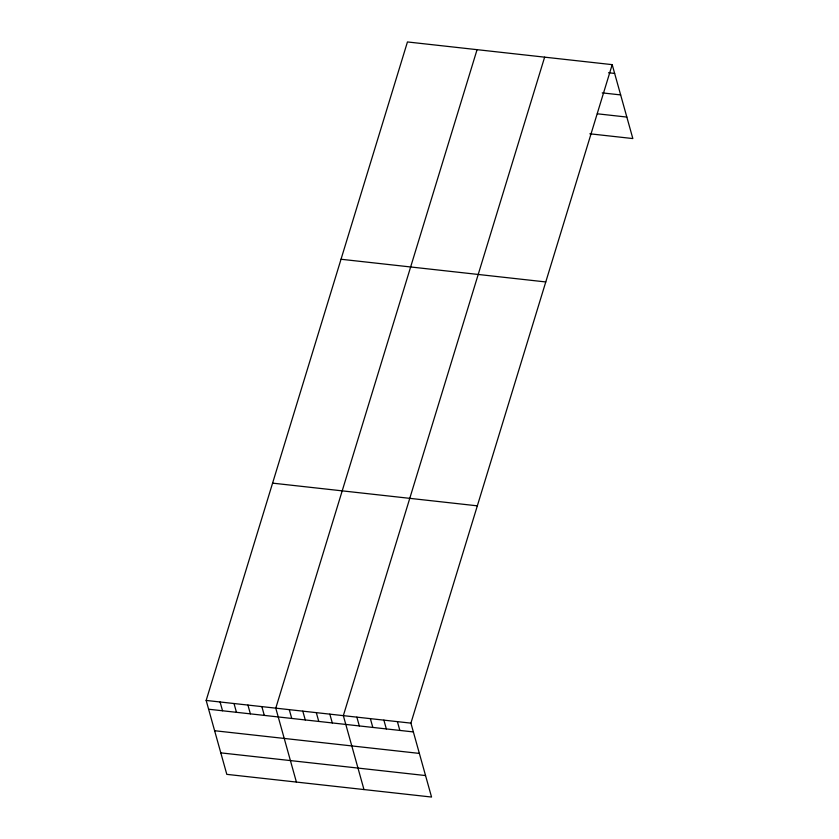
<?xml version="1.0" encoding="UTF-8"?>
<svg xmlns="http://www.w3.org/2000/svg" width="839" height="839" viewBox="0 0 839 839"><rect width="100%" height="100%" fill="white"/><g stroke="black" fill="none" stroke-linecap="round" stroke-linejoin="round"><path stroke-width="1.26" d="M612.197 64.645L410.911 723.134L431.55 797.05L226.803 774.355L206.163 700.439L407.45 41.95L612.197 64.645L632.837 138.561L589.838 133.8M477.066 49.669L275.779 708.158L296.408 782.074M544.637 57.157L343.34 715.646L363.979 789.562M608.516 72.752L614.651 73.433M602.234 92.877L620.661 94.922M597.358 113.8L626.838 117.072M341.022 259.251L545.769 281.946M272.591 483.138L477.339 505.833M206.163 700.439L410.911 723.134M208.617 709.228L413.365 731.923M214.616 730.727L419.364 753.412M220.793 752.866L425.541 775.561M397.392 721.634L399.846 730.423M383.884 720.135L386.339 728.923M370.366 718.635L372.82 727.434M356.858 717.146L359.312 725.934M329.832 714.146L332.286 722.935M316.313 712.647L318.768 721.435M302.806 711.147L305.26 719.935M289.287 709.658L291.741 718.446M261.852 706.616L264.306 715.405M247.925 705.064L250.379 713.863M234.008 703.522L236.462 712.311M220.08 701.981L222.534 710.769"/></g></svg>
